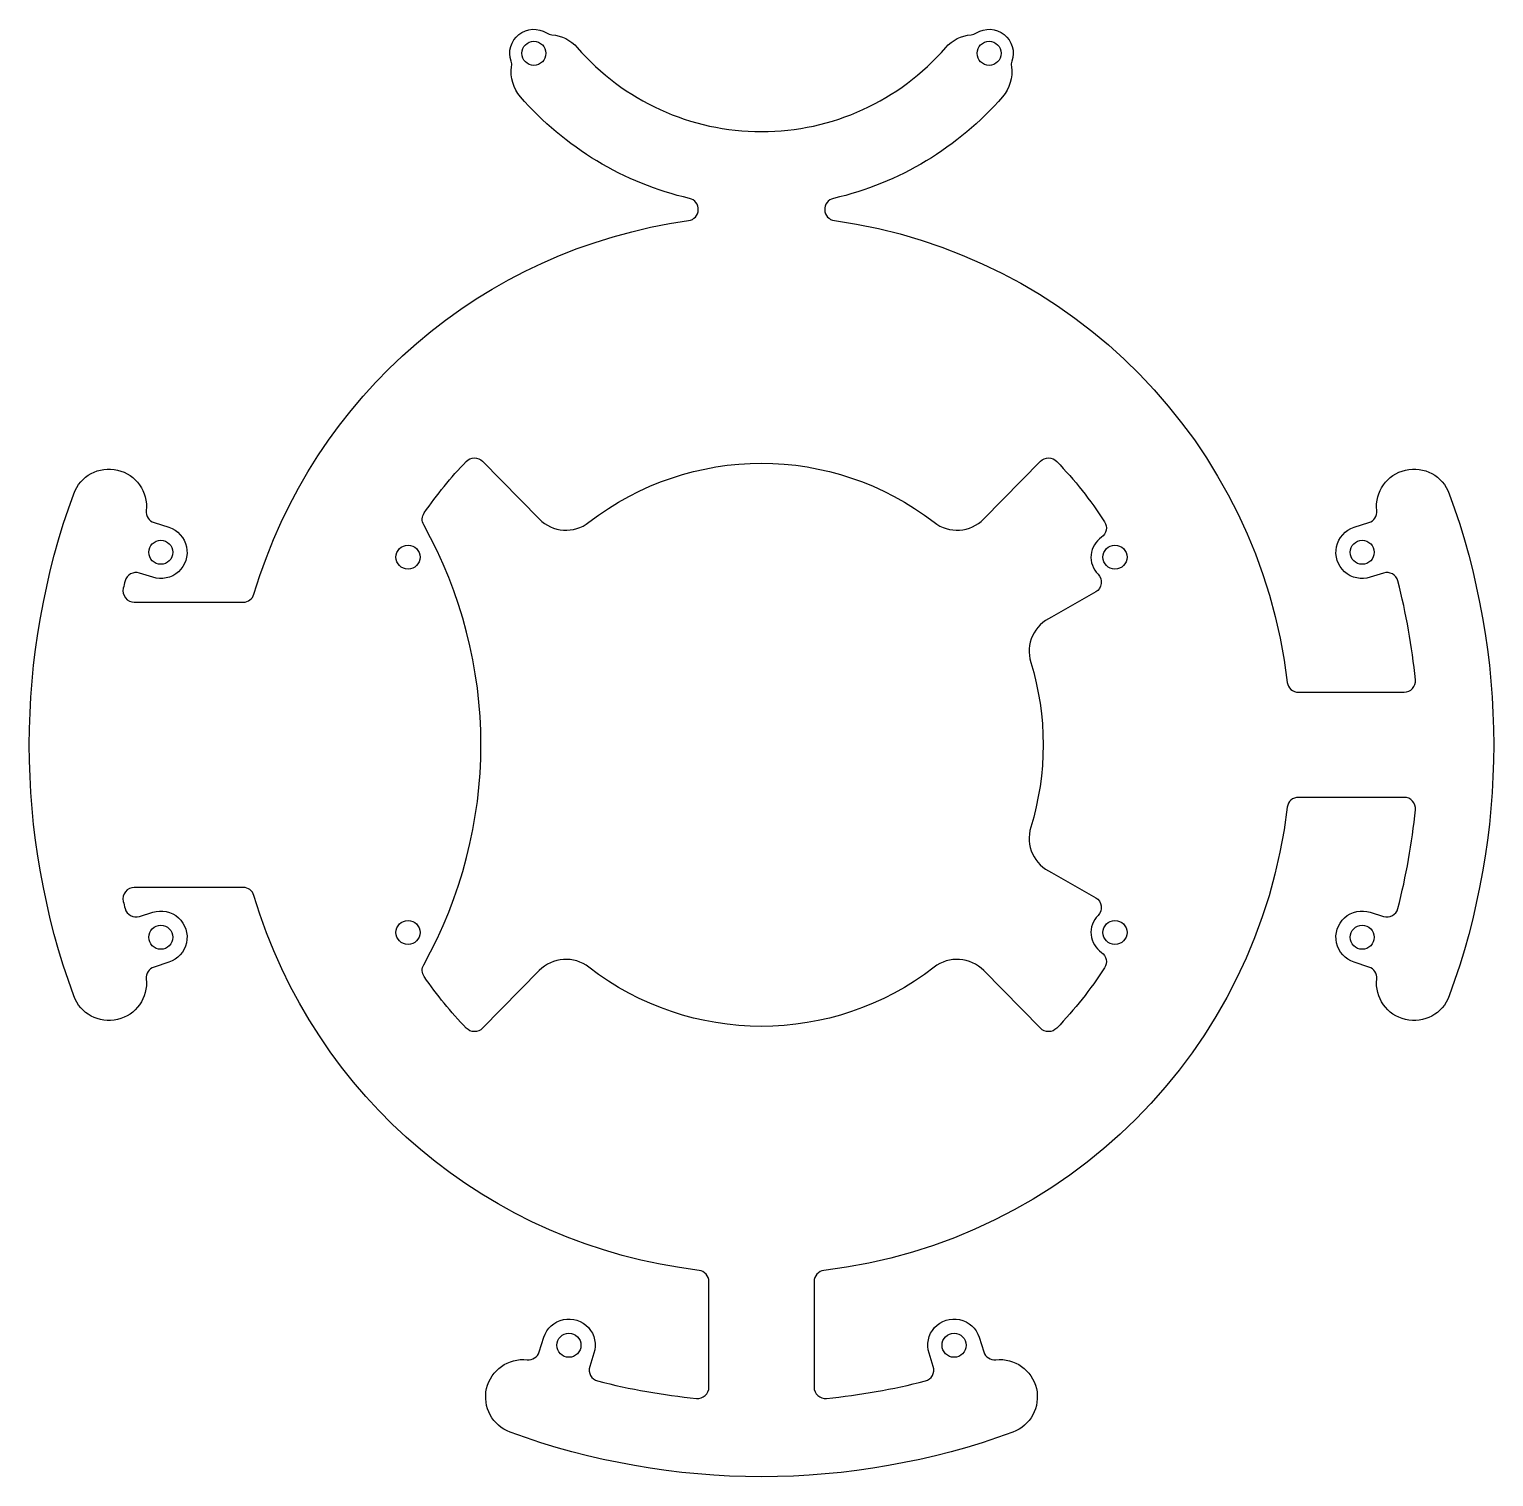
# Model space of a CAD drawing. Header units: millimetres. Extents: x -98 to 98, y -98 to 95.
import ezdxf

# ---------------------------------------------------------------- set-up
doc = ezdxf.new("R2010")
doc.units = ezdxf.units.MM
doc.layers.get('0').update_dxf_attribs({"linetype": 'CONTINUOUS'})

msp = doc.modelspace()

# ---------------------------------------------------------------- linework, layer by layer
for points in [[(87.07, 8.65, 0.038268), (84.74, 21.82, 0.431416), (82.83, 22.87), (81.06, 22.31, -1.000204), (78.92, 28.97), (80.88, 29.6, 0.356437), (81.92, 31.19, -0.886034), (91.58, 33.45, -0.176894), (91.58, -33.45, -0.886034), (81.92, -31.19, 0.356437), (80.88, -29.6), (78.92, -28.97, -1.000204), (81.06, -22.31), (82.83, -22.87, 0.431416), (84.74, -21.82, 0.038268), (87.07, -8.65, 0.443516), (85.58, -7), (71.5, -7, 0.379965), (70.01, -8.32, -0.346477), (8.32, -70.01, 0.379965), (7, -71.5), (7, -85.58, 0.443516), (8.65, -87.07, 0.038268), (21.82, -84.74, 0.431416), (22.87, -82.83), (22.31, -81.06, -1.000204), (28.97, -78.92), (29.6, -80.88, 0.356437), (31.19, -81.92, -0.886034), (33.45, -91.58, -0.176894), (-33.45, -91.58, -0.886034), (-31.19, -81.92, 0.356437), (-29.6, -80.88), (-28.97, -78.92, -1.000204), (-22.31, -81.06), (-22.87, -82.83, 0.431416), (-21.82, -84.74, 0.038268), (-8.65, -87.07, 0.443516), (-7, -85.58), (-7, -71.5, 0.379965), (-8.32, -70.01, -0.299433), (-67.58, -20.07, 0.331966), (-69.02, -19), (-83.52, -19, 0.486601), (-84.98, -20.86, 0.002826), (-84.74, -21.82, 0.431416), (-82.83, -22.87), (-81.06, -22.31, -1.000204), (-78.92, -28.97), (-80.88, -29.6, 0.356437), (-81.92, -31.19, -0.886034), (-91.58, -33.45, -0.176894), (-91.58, 33.45, -0.886034), (-81.92, 31.19, 0.356437), (-80.88, 29.6), (-78.92, 28.97, -1.000204), (-81.06, 22.31), (-82.83, 22.87, 0.431416), (-84.74, 21.82, 0.002826), (-84.98, 20.86, 0.486601), (-83.52, 19), (-69.02, 19, 0.331967), (-67.58, 20.07, -0.294042), (-9.71, 69.83, 0.832118), (-9.58, 72.78, -0.158563), (-32.1, 86.33, -0.218936), (-33.27, 90.34, 0.121434), (-33.34, 91.06, -0.70993), (-28.61, 94.82, 0.121434), (-27.92, 94.59, -0.196667), (-24.54, 92.88, 0.456428), (24.54, 92.88, -0.196667), (27.92, 94.59, 0.121434), (28.61, 94.82, -0.70993), (33.34, 91.06, 0.121434), (33.27, 90.34, -0.218936), (32.1, 86.33, -0.158563), (9.58, 72.78, 0.832118), (9.71, 69.83, -0.340937), (70.01, 8.32, 0.379965), (71.5, 7), (85.58, 7, 0.443516)], [(44.81, -22.73, 0.471107), (45.28, -27.65, -0.408463), (45.69, -29.71, -0.047179), (39.31, -37.75, -0.422529), (37.16, -37.76), (29.6, -30.08, 0.380082), (22.98, -29.64, -0.342251), (-22.98, -29.64, 0.380082), (-29.6, -30.08), (-37.16, -37.76, -0.422529), (-39.31, -37.75, -0.040719), (-44.91, -30.88, -0.28515), (-44.98, -29.29, 0.260053), (-44.98, 29.29, -0.28515), (-44.91, 30.88, -0.040719), (-39.31, 37.75, -0.422529), (-37.16, 37.76), (-29.6, 30.08, 0.380082), (-22.98, 29.64, -0.342251), (22.98, 29.64, 0.380082), (29.6, 30.08), (37.16, 37.76, -0.422529), (39.31, 37.75, -0.047179), (45.69, 29.71, -0.408463), (45.28, 27.65, 0.471107), (44.81, 22.73, -0.494851), (44.5, 20.37), (38.62, 17.01, 0.380082), (35.86, 10.98, -0.149611), (35.86, -10.98, 0.380082), (38.62, -17.01), (44.5, -20.37, -0.494851)]]:
    msp.add_lwpolyline(points, format="xyb", close=True)
for centre in [(-30.31, 92.11), (30.31, 92.11), (-79.99, 25.64), (-47.07, 25), (47.07, 25), (79.99, 25.64), (-47.07, -25), (-79.99, -25.64), (47.07, -25), (79.99, -25.64), (-25.64, -79.99), (25.64, -79.99)]:
    msp.add_circle(centre, 1.6)

doc.saveas('drawing.dxf')
